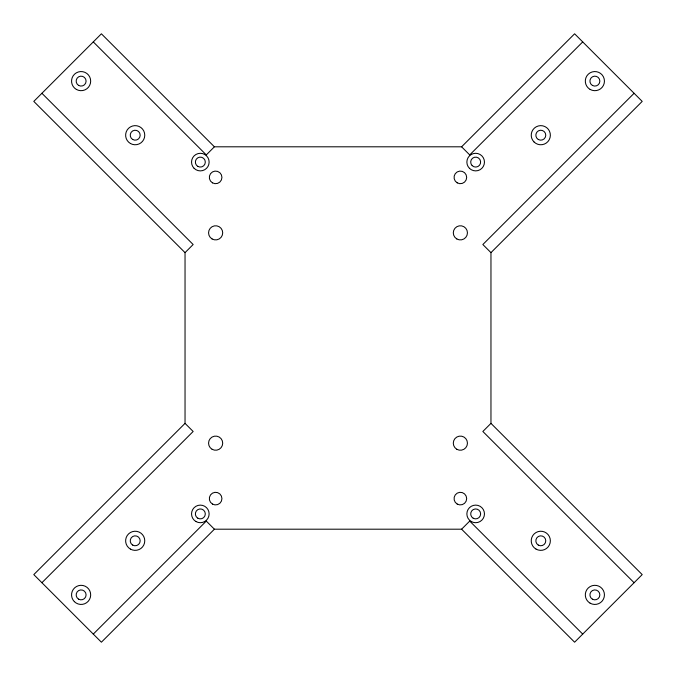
<?xml version="1.0" encoding="UTF-8"?>
<svg xmlns="http://www.w3.org/2000/svg" width="676" height="676" viewBox="0 0 676 676"><rect width="100%" height="100%" fill="white"/><g stroke="black" fill="none" stroke-linecap="round" stroke-linejoin="round"><path stroke-width="1.01" d="M214.402 146.802L101.4 33.8L33.8 101.4L185.038 252.638L185.038 423.362L33.8 574.6L101.4 642.2L214.402 529.198L461.598 529.198L574.6 642.2L642.2 574.6L490.962 423.362L490.962 252.638L642.2 101.4L574.6 33.8L461.598 146.802L214.402 146.802L206.29 154.914L93.288 41.912M185.038 252.638L193.15 244.526L41.912 93.288M41.912 582.712L193.15 431.474L185.038 423.362M582.712 41.912L469.71 154.914L461.598 146.802M93.288 634.088L206.29 521.086L214.402 529.198M634.088 93.288L482.85 244.526L490.962 252.638M490.962 423.362L482.85 431.474L634.088 582.712M461.598 529.198L469.71 521.086L582.712 634.088M74.36 601.64A9.557 9.557 0 0 0 90.356 597.356A9.557 9.557 0 0 0 78.644 585.644A9.557 9.557 0 0 0 74.36 601.64M130.417 549.081A9.557 9.557 0 0 0 144.757 540.8A9.557 9.557 0 0 0 130.417 532.519A9.557 9.557 0 0 0 130.417 549.081M132.716 545.101A4.969 4.969 0 0 0 140.169 540.8A4.969 4.969 0 0 0 132.716 536.499A4.969 4.969 0 0 0 132.716 545.101M78.636 599.181A4.969 4.969 0 0 0 86.089 594.88A4.969 4.969 0 0 0 78.636 590.579A4.969 4.969 0 0 0 78.636 599.181M197.848 518.213A4.969 4.969 0 0 0 205.31 513.904A4.969 4.969 0 0 0 197.848 509.603A4.969 4.969 0 0 0 197.848 518.213M195.939 521.526A8.796 8.796 0 0 0 209.129 513.904A8.796 8.796 0 0 0 195.939 506.29A8.796 8.796 0 0 0 195.939 521.526M212.475 504.076A6.312 6.312 0 0 0 221.939 498.609A6.312 6.312 0 0 0 212.475 493.142A6.312 6.312 0 0 0 212.475 504.076M212.095 449.287A7.073 7.073 0 0 0 222.708 443.16A7.073 7.073 0 0 0 212.095 437.034A7.073 7.073 0 0 0 212.095 449.287M76.337 89.401A9.557 9.557 0 0 0 90.677 81.12A9.557 9.557 0 0 0 76.337 72.839A9.557 9.557 0 0 0 76.337 89.401M130.417 143.481A9.557 9.557 0 0 0 144.757 135.2A9.557 9.557 0 0 0 130.417 126.919A9.557 9.557 0 0 0 130.417 143.481M132.716 139.501A4.969 4.969 0 0 0 140.169 135.2A4.969 4.969 0 0 0 132.716 130.899A4.969 4.969 0 0 0 132.716 139.501M78.636 85.421A4.969 4.969 0 0 0 86.089 81.12A4.969 4.969 0 0 0 78.636 76.819A4.969 4.969 0 0 0 78.636 85.421M197.848 166.397A4.969 4.969 0 0 0 205.31 162.096A4.969 4.969 0 0 0 197.848 157.787A4.969 4.969 0 0 0 197.848 166.397M194.113 168.316A8.796 8.796 0 0 0 208.833 164.369A8.796 8.796 0 0 0 198.06 153.596A8.796 8.796 0 0 0 194.113 168.316M212.475 182.858A6.312 6.312 0 0 0 221.939 177.391A6.312 6.312 0 0 0 212.475 171.924A6.312 6.312 0 0 0 212.475 182.858M212.095 238.966A7.073 7.073 0 0 0 222.708 232.84A7.073 7.073 0 0 0 212.095 226.714A7.073 7.073 0 0 0 212.095 238.966M590.097 603.161A9.557 9.557 0 0 0 604.437 594.88A9.557 9.557 0 0 0 590.097 586.599A9.557 9.557 0 0 0 590.097 603.161M536.017 549.081A9.557 9.557 0 0 0 550.357 540.8A9.557 9.557 0 0 0 536.017 532.519A9.557 9.557 0 0 0 536.017 549.081M538.316 545.101A4.969 4.969 0 0 0 545.769 540.8A4.969 4.969 0 0 0 538.316 536.499A4.969 4.969 0 0 0 538.316 545.101M592.396 599.181A4.969 4.969 0 0 0 599.849 594.88A4.969 4.969 0 0 0 592.396 590.579A4.969 4.969 0 0 0 592.396 599.181M473.183 518.213A4.969 4.969 0 0 0 480.636 513.904A4.969 4.969 0 0 0 473.183 509.603A4.969 4.969 0 0 0 473.183 518.213M471.265 521.526A8.796 8.796 0 0 0 484.464 513.904A8.796 8.796 0 0 0 471.265 506.29A8.796 8.796 0 0 0 471.265 521.526M457.213 504.076A6.312 6.312 0 0 0 466.677 498.609A6.312 6.312 0 0 0 457.213 493.142A6.312 6.312 0 0 0 457.213 504.076M456.832 449.287A7.073 7.073 0 0 0 467.446 443.16A7.073 7.073 0 0 0 456.832 437.034A7.073 7.073 0 0 0 456.832 449.287M590.097 89.401A9.557 9.557 0 0 0 604.437 81.12A9.557 9.557 0 0 0 590.097 72.839A9.557 9.557 0 0 0 590.097 89.401M534.04 141.96A9.557 9.557 0 0 0 550.036 137.676A9.557 9.557 0 0 0 538.324 125.964A9.557 9.557 0 0 0 534.04 141.96M538.316 139.501A4.969 4.969 0 0 0 545.769 135.2A4.969 4.969 0 0 0 538.316 130.899A4.969 4.969 0 0 0 538.316 139.501M592.396 85.421A4.969 4.969 0 0 0 599.849 81.12A4.969 4.969 0 0 0 592.396 76.819A4.969 4.969 0 0 0 592.396 85.421M472.152 165.612A4.969 4.969 0 0 0 480.467 163.381A4.969 4.969 0 0 0 474.375 157.297A4.969 4.969 0 0 0 472.152 165.612M469.448 168.316A8.796 8.796 0 0 0 484.16 164.369A8.796 8.796 0 0 0 473.386 153.596A8.796 8.796 0 0 0 469.448 168.316M457.213 182.858A6.312 6.312 0 0 0 466.677 177.391A6.312 6.312 0 0 0 457.213 171.924A6.312 6.312 0 0 0 457.213 182.858M456.832 238.966A7.073 7.073 0 0 0 467.446 232.84A7.073 7.073 0 0 0 456.832 226.714A7.073 7.073 0 0 0 456.832 238.966"/></g></svg>
